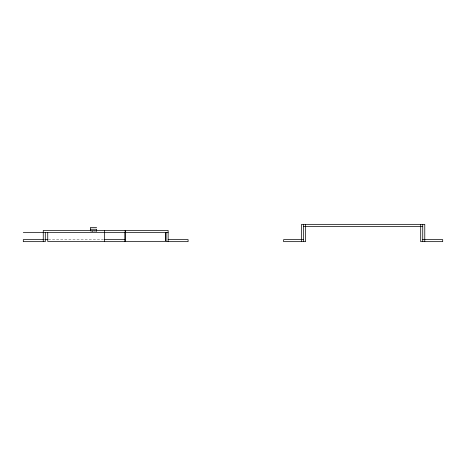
<?xml version="1.0" encoding="UTF-8"?>
<svg xmlns="http://www.w3.org/2000/svg" width="466" height="466" viewBox="0 0 466 466"><rect width="100%" height="100%" fill="white"/><g stroke="black" fill="none" stroke-linecap="round" stroke-linejoin="round"><path stroke-width="0.35" stroke-dasharray="2.33 1.75" d="M91.196 231.27L96.631 231.27M48.336 239.617L103.405 239.617M96.631 230.454L96.631 231.812M94.592 230.454L94.592 231.812M92.553 230.454L92.553 231.812"/><path stroke-width="0.7" d="M303.576 226.383L422.738 226.383M96.631 227.396L90.521 227.396L90.521 231.037M90.521 229.231L96.631 229.231L96.631 230.588M23.3 232.493L168.127 232.493M43.262 239.617L23.3 239.617L23.3 241.656L45.295 241.656L45.295 232.493M44.713 239.617L47.608 239.617M104.448 239.617L124.818 239.617M168.127 239.617L188.083 239.617L188.083 241.656L166.088 241.656L166.088 232.493M303.576 239.617L283.619 239.617L283.619 241.656L305.614 241.656L305.614 224.344M422.738 239.617L442.7 239.617L442.7 241.656L420.699 241.656L420.699 224.344M104.378 241.452L47.742 241.452L47.742 232.493M125.436 241.452L165.378 241.452L165.378 232.493M424.776 241.656L424.776 224.344L301.543 224.344L301.543 241.656M422.738 224.344L422.738 241.656M303.576 224.344L303.576 241.656M168.127 241.656L168.127 230.454L43.262 230.454L43.262 241.656M125.476 230.454L125.476 241.656L104.448 241.656L104.448 230.454M125.144 230.454L125.144 232.493M124.818 232.493L124.818 241.656"/></g></svg>
